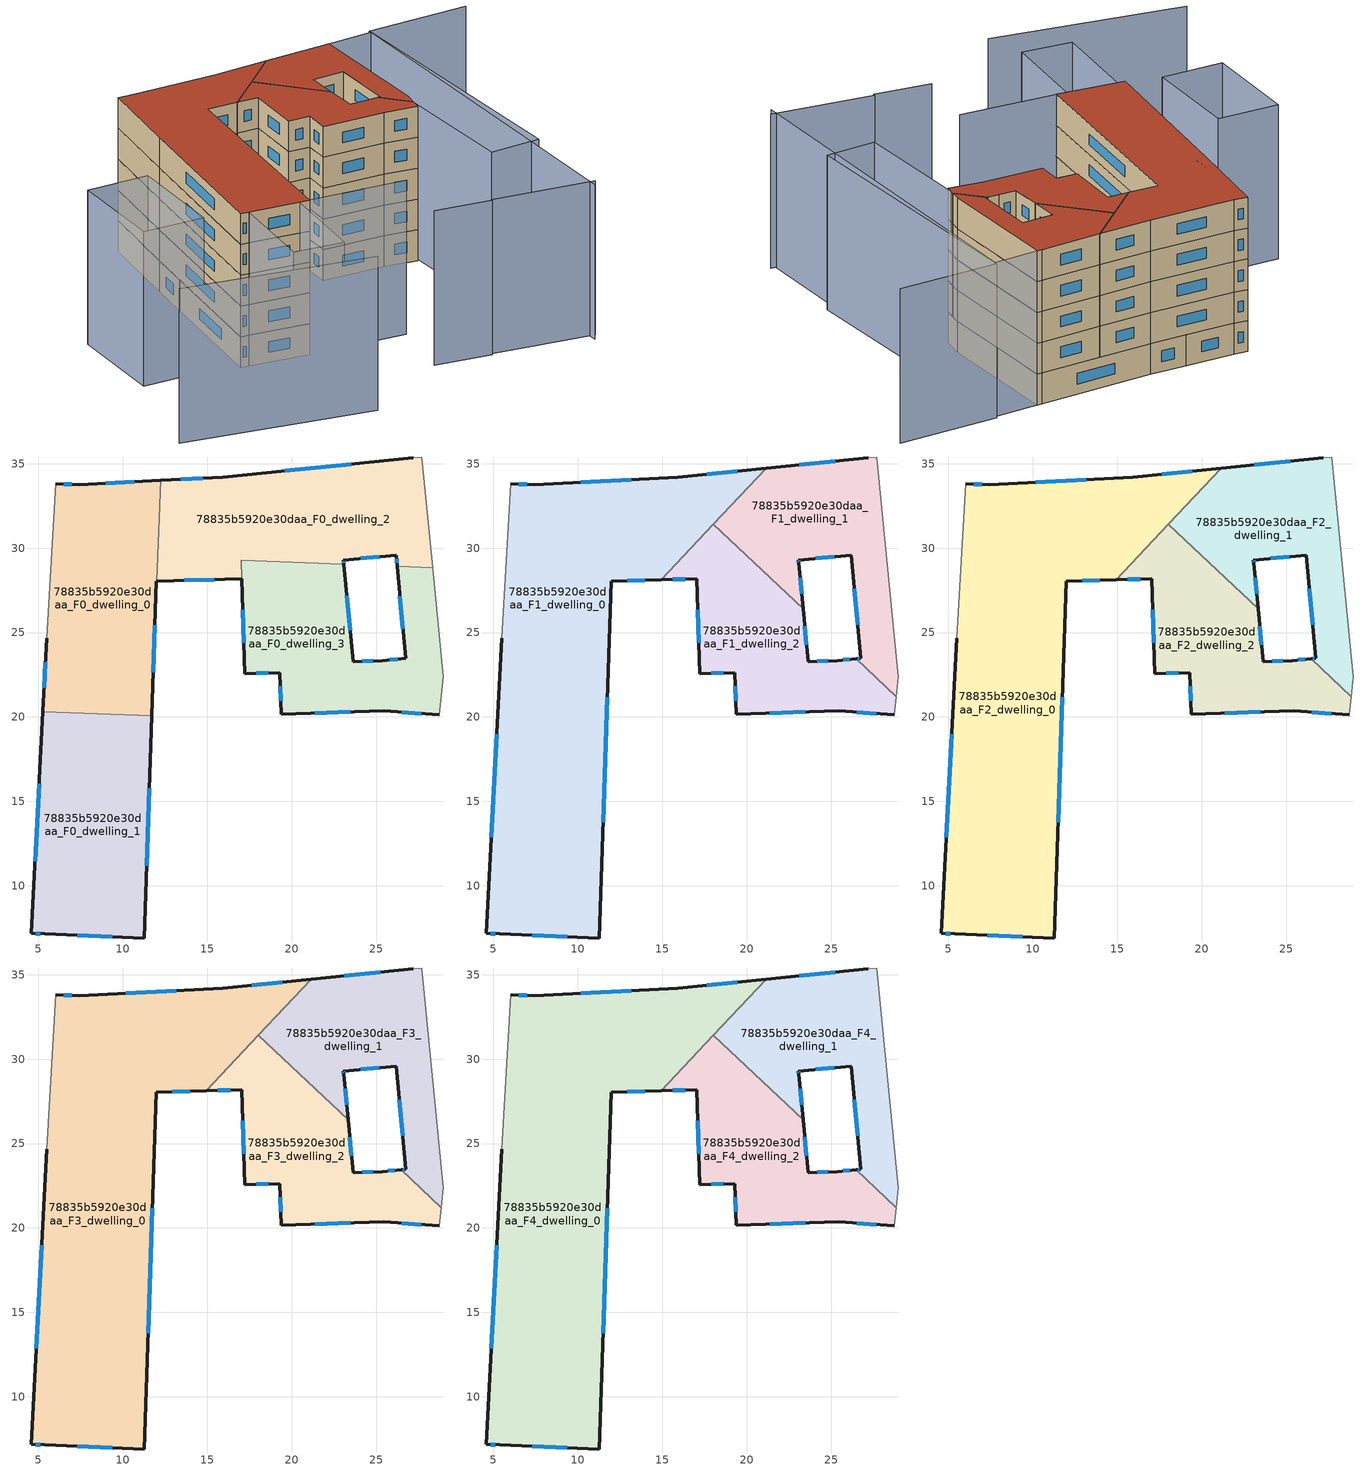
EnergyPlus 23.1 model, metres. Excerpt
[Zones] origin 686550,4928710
78835b5920e30daa_F0_dwelling_0
 floor ground (EU_floor_Construction): 12.24,34 12,28.04 11.97,28.03 11.71,20.06 5.26,20.32 5.48,24.65 6.03,33.81 7.41,33.75 z0
 wall outside (EU_wall_Construction): 12.24,34 7.41,33.75 6.03,33.81 / 11.71,20.06 11.97,28.03 12,28.04 / 5.48,24.65 5.26,20.32 z0:3
 wall adiabatic (EU_wall_Construction): 6.03,33.81 5.48,24.65 z0:3
 wall to 78835b5920e30daa_F0_dwelling_2 (EU_wall_Construction): 12,28.04 12.24,34 z0:3
 wall to 78835b5920e30daa_F0_dwelling_1 (EU_wall_Construction): 5.26,20.32 11.71,20.06 z0:3
 window (EU_Window_Construction): 6.96,33.77 6.48,33.79 / 10.67,33.92 8.98,33.84 / 11.79,22.65 11.89,25.44 / 5.41,23.25 5.33,21.73 z0.98:2.02
78835b5920e30daa_F0_dwelling_1
 floor ground (EU_floor_Construction): 11.71,20.06 11.27,6.92 5.37,7.16 4.58,7.18 5.26,20.32 z0
 wall outside (EU_wall_Construction): 5.26,20.32 4.58,7.18 5.37,7.16 11.27,6.92 11.71,20.06 z0:3
 window (EU_Window_Construction): 11.41,11.19 11.57,15.79 / 7.29,7.08 9.35,6.99 / 4.84,7.18 5.12,7.16 / 5.04,16.05 4.8,11.46 z0.98:2.02
78835b5920e30daa_F0_dwelling_2
 floor ground (EU_floor_Construction): 27.7,35.39 28.33,28.84 26.24,28.92 26.18,29.58 23.05,29.29 23.08,29.05 17.01,29.29 17.04,28.18 12,28.04 12.24,34 15.91,34.19 27.19,35.34 z0
 wall outside (EU_wall_Construction): 27.19,35.34 15.91,34.19 12.24,34 / 23.08,29.05 23.05,29.29 26.18,29.58 26.24,28.92 / 12,28.04 17.04,28.18 z0:3
 wall adiabatic (EU_wall_Construction): 28.33,28.84 27.7,35.39 27.19,35.34 z0:3
 wall to 78835b5920e30daa_F0_dwelling_3 (EU_wall_Construction): 26.24,28.92 28.33,28.84 / 17.04,28.18 17.01,29.29 23.08,29.05 z0:3
 window (EU_Window_Construction): 14.72,34.13 13.44,34.07 / 23.52,34.97 19.58,34.57 / 26.2,29.37 26.22,29.14 / 24.07,29.39 25.17,29.49 / 23.07,29.13 23.06,29.21 / 13.64,28.08 15.4,28.14 z0.98:2.02
78835b5920e30daa_F0_dwelling_3
 floor ground (EU_floor_Construction): 28.33,28.84 28.95,22.37 28.73,20.12 25.45,20.36 19.36,20.17 19.29,22.63 17.21,22.57 17.01,29.29 23.08,29.05 23.62,23.26 25.34,23.34 26.73,23.46 26.24,28.92 z0
 wall outside (EU_wall_Construction): 26.24,28.92 26.73,23.46 25.34,23.34 23.62,23.26 23.08,29.05 / 17.04,28.18 17.21,22.57 19.29,22.63 19.36,20.17 25.45,20.36 28.73,20.12 z0:3
 wall adiabatic (EU_wall_Construction): 28.73,20.12 28.95,22.37 28.33,28.84 z0:3
 window (EU_Window_Construction): 24.78,23.32 24.18,23.29 / 26.28,23.42 25.8,23.38 / 26.4,27.15 26.57,25.24 / 26.52,20.29 27.67,20.2 / 21.34,20.24 23.47,20.3 / 19.32,21.83 19.34,20.97 / 17.89,22.59 18.62,22.61 / 17.1,26.36 17.16,24.4 / 23.45,25.15 23.25,27.17 z0.98:2.02
78835b5920e30daa_F1_dwelling_0
 floor to 78835b5920e30daa_F0_dwelling_0 (EU_floor_Construction): 12.24,34 12,28.04 11.97,28.03 11.71,20.06 5.26,20.32 5.48,24.65 6.03,33.81 7.41,33.75 z3
 floor to 78835b5920e30daa_F0_dwelling_1 (EU_floor_Construction): 11.71,20.06 11.27,6.92 5.37,7.16 4.58,7.18 5.26,20.32 z3
 floor to 78835b5920e30daa_F0_dwelling_2 (EU_floor_Construction): 21.15,34.73 14.92,28.12 12,28.04 12.24,34 15.91,34.19 z3
 wall outside (EU_wall_Construction): 21.15,34.73 15.91,34.19 7.41,33.75 6.03,33.81 / 5.48,24.65 4.58,7.18 5.37,7.16 11.27,6.92 11.97,28.03 14.92,28.12 z3:6
 wall adiabatic (EU_wall_Construction): 6.03,33.81 5.48,24.65 z3:6
 wall to 78835b5920e30daa_F1_dwelling_1 (EU_wall_Construction): 18.02,31.41 21.15,34.73 z3:6
 wall to 78835b5920e30daa_F1_dwelling_2 (EU_wall_Construction): 14.92,28.12 18.02,31.4 z3:6
 window (EU_Window_Construction): 6.96,33.77 6.48,33.79 / 13.15,34.05 10.18,33.9 / 19.45,34.55 17.62,34.37 / 12.93,28.06 13.96,28.09 / 11.5,13.78 11.75,21.17 / 7.29,7.08 9.35,6.99 / 4.84,7.18 5.12,7.16 / 5.19,18.97 4.88,12.87 z3.98:5.02
78835b5920e30daa_F1_dwelling_1
 floor to 78835b5920e30daa_F0_dwelling_2 (EU_floor_Construction): 27.7,35.39 28.33,28.84 26.24,28.92 26.18,29.58 23.05,29.29 23.08,29.05 20.4,29.16 18.02,31.41 21.15,34.73 27.19,35.34 z3
 floor to 78835b5920e30daa_F0_dwelling_3 (EU_floor_Construction): 23.08,29.05 23.33,26.4 20.4,29.16 z3; 28.33,28.84 28.95,22.37 28.84,21.2 26.47,23.44 26.73,23.46 26.24,28.92 z3
 wall outside (EU_wall_Construction): 26.47,23.44 26.73,23.46 / 23.33,26.4 23.07,29.14 23.05,29.29 26.18,29.58 26.73,23.46 / 27.19,35.34 21.15,34.73 z3:6
 wall adiabatic (EU_wall_Construction): 28.84,21.2 28.95,22.37 27.7,35.39 27.19,35.34 z3:6
 wall to 78835b5920e30daa_F1_dwelling_2 (EU_wall_Construction): 26.47,23.44 28.84,21.2 / 18.02,31.41 23.33,26.4 z3:6
 window (EU_Window_Construction): 26.55,23.45 26.65,23.46 / 26.36,27.59 26.55,25.45 / 24.07,29.39 25.17,29.49 / 23.06,29.19 23.06,29.24 / 23.24,27.29 23.15,28.25 / 25.23,35.14 23.12,34.93 z3.98:5.02
78835b5920e30daa_F1_dwelling_2
 floor to 78835b5920e30daa_F0_dwelling_2 (EU_floor_Construction): 20.4,29.16 17.01,29.29 17.04,28.18 14.92,28.12 18.02,31.41 z3
 floor to 78835b5920e30daa_F0_dwelling_3 (EU_floor_Construction): 23.33,26.4 23.62,23.26 25.34,23.34 26.47,23.44 28.84,21.2 28.73,20.12 25.45,20.36 19.36,20.17 19.29,22.63 17.21,22.57 17.01,29.29 20.4,29.16 z3
 wall outside (EU_wall_Construction): 14.92,28.12 17.04,28.18 17.21,22.57 19.29,22.63 19.36,20.17 25.45,20.36 28.73,20.12 / 26.47,23.44 25.34,23.34 23.62,23.26 23.33,26.4 z3:6
 wall adiabatic (EU_wall_Construction): 28.73,20.12 28.84,21.2 z3:6
 window (EU_Window_Construction): 17.89,22.59 18.62,22.61 / 17.1,26.36 17.16,24.4 / 15.61,28.14 16.35,28.16 / 23.53,24.28 23.42,25.38 / 24.78,23.32 24.18,23.29 / 26.1,23.41 25.71,23.38 / 26.52,20.29 27.67,20.2 / 21.34,20.24 23.47,20.3 / 19.32,21.83 19.34,20.97 z3.98:5.02
78835b5920e30daa_F2_dwelling_0
 floor to 78835b5920e30daa_F1_dwelling_0 (EU_floor_Construction): 21.15,34.73 14.92,28.12 11.97,28.03 11.27,6.92 5.37,7.16 4.58,7.18 5.48,24.65 6.03,33.81 7.41,33.75 15.91,34.19 z6
 wall outside (EU_wall_Construction): 21.15,34.73 15.91,34.19 7.41,33.75 6.03,33.81 / 5.48,24.65 4.58,7.18 5.37,7.16 11.27,6.92 11.97,28.03 14.92,28.12 z6:9
 wall adiabatic (EU_wall_Construction): 6.03,33.81 5.48,24.65 z6:9
 wall to 78835b5920e30daa_F2_dwelling_1 (EU_wall_Construction): 18.02,31.41 21.15,34.73 z6:9
 wall to 78835b5920e30daa_F2_dwelling_2 (EU_wall_Construction): 14.92,28.12 18.02,31.4 z6:9
 window (EU_Window_Construction): 6.96,33.77 6.48,33.79 / 13.15,34.05 10.18,33.9 / 19.45,34.55 17.62,34.37 / 12.93,28.06 13.96,28.09 / 11.5,13.78 11.75,21.17 / 7.29,7.08 9.35,6.99 / 4.84,7.18 5.12,7.16 / 5.19,18.97 4.88,12.87 z6.98:8.02
78835b5920e30daa_F2_dwelling_1
 floor to 78835b5920e30daa_F1_dwelling_1 (EU_floor_Construction): 27.7,35.39 28.95,22.37 28.84,21.2 26.47,23.44 26.73,23.46 26.18,29.58 23.05,29.29 23.07,29.14 23.33,26.4 18.02,31.41 21.15,34.73 27.19,35.34 z6
 wall outside (EU_wall_Construction): 26.47,23.44 26.73,23.46 / 23.33,26.4 23.07,29.14 23.05,29.29 26.18,29.58 26.73,23.46 / 27.19,35.34 21.15,34.73 z6:9
 wall adiabatic (EU_wall_Construction): 28.84,21.2 28.95,22.37 27.7,35.39 27.19,35.34 z6:9
 wall to 78835b5920e30daa_F2_dwelling_2 (EU_wall_Construction): 26.47,23.44 28.84,21.2 / 18.02,31.41 23.33,26.4 z6:9
 window (EU_Window_Construction): 26.55,23.45 26.65,23.46 / 26.36,27.59 26.55,25.45 / 24.07,29.39 25.17,29.49 / 23.06,29.19 23.06,29.24 / 23.24,27.29 23.15,28.25 / 25.23,35.14 23.12,34.93 z6.98:8.02
78835b5920e30daa_F2_dwelling_2
 floor to 78835b5920e30daa_F1_dwelling_2 (EU_floor_Construction): 23.33,26.4 23.62,23.26 25.34,23.34 26.47,23.44 28.84,21.2 28.73,20.12 25.45,20.36 19.36,20.17 19.29,22.63 17.21,22.57 17.04,28.18 14.92,28.12 18.02,31.41 z6
 wall outside (EU_wall_Construction): 14.92,28.12 17.04,28.18 17.21,22.57 19.29,22.63 19.36,20.17 25.45,20.36 28.73,20.12 / 26.47,23.44 25.34,23.34 23.62,23.26 23.33,26.4 z6:9
 wall adiabatic (EU_wall_Construction): 28.73,20.12 28.84,21.2 z6:9
 window (EU_Window_Construction): 17.89,22.59 18.62,22.61 / 17.1,26.36 17.16,24.4 / 15.61,28.14 16.35,28.16 / 23.53,24.28 23.42,25.38 / 24.78,23.32 24.18,23.29 / 26.1,23.41 25.71,23.38 / 26.52,20.29 27.67,20.2 / 21.34,20.24 23.47,20.3 / 19.32,21.83 19.34,20.97 z6.98:8.02
78835b5920e30daa_F3_dwelling_0
 floor to 78835b5920e30daa_F2_dwelling_0 (EU_floor_Construction): 21.15,34.73 14.92,28.12 11.97,28.03 11.27,6.92 5.37,7.16 4.58,7.18 5.48,24.65 6.03,33.81 7.41,33.75 15.91,34.19 z9
 wall outside (EU_wall_Construction): 21.15,34.73 15.91,34.19 7.41,33.75 6.03,33.81 / 5.48,24.65 4.58,7.18 5.37,7.16 11.27,6.92 11.97,28.03 14.92,28.12 z9:12
 wall adiabatic (EU_wall_Construction): 6.03,33.81 5.48,24.65 z9:12
 wall to 78835b5920e30daa_F3_dwelling_1 (EU_wall_Construction): 18.02,31.41 21.15,34.73 z9:12
 wall to 78835b5920e30daa_F3_dwelling_2 (EU_wall_Construction): 14.92,28.12 18.02,31.4 z9:12
 window (EU_Window_Construction): 6.96,33.77 6.48,33.79 / 13.15,34.05 10.18,33.9 / 19.45,34.55 17.62,34.37 / 12.93,28.06 13.96,28.09 / 11.5,13.78 11.75,21.17 / 7.29,7.08 9.35,6.99 / 4.84,7.18 5.12,7.16 / 5.19,18.97 4.88,12.87 z9.98:11.02
78835b5920e30daa_F3_dwelling_1
 floor to 78835b5920e30daa_F2_dwelling_1 (EU_floor_Construction): 27.7,35.39 28.95,22.37 28.84,21.2 26.47,23.44 26.73,23.46 26.18,29.58 23.05,29.29 23.07,29.14 23.33,26.4 18.02,31.41 21.15,34.73 27.19,35.34 z9
 wall outside (EU_wall_Construction): 26.47,23.44 26.73,23.46 / 23.33,26.4 23.07,29.14 23.05,29.29 26.18,29.58 26.73,23.46 / 27.19,35.34 21.15,34.73 z9:12
 wall adiabatic (EU_wall_Construction): 28.84,21.2 28.95,22.37 27.7,35.39 27.19,35.34 z9:12
 wall to 78835b5920e30daa_F3_dwelling_2 (EU_wall_Construction): 26.47,23.44 28.84,21.2 / 18.02,31.41 23.33,26.4 z9:12
 window (EU_Window_Construction): 26.55,23.45 26.65,23.46 / 26.36,27.59 26.55,25.45 / 24.07,29.39 25.17,29.49 / 23.06,29.19 23.06,29.24 / 23.24,27.29 23.15,28.25 / 25.23,35.14 23.12,34.93 z9.98:11.02
78835b5920e30daa_F3_dwelling_2
 floor to 78835b5920e30daa_F2_dwelling_2 (EU_floor_Construction): 23.33,26.4 23.62,23.26 25.34,23.34 26.47,23.44 28.84,21.2 28.73,20.12 25.45,20.36 19.36,20.17 19.29,22.63 17.21,22.57 17.04,28.18 14.92,28.12 18.02,31.41 z9
 wall outside (EU_wall_Construction): 14.92,28.12 17.04,28.18 17.21,22.57 19.29,22.63 19.36,20.17 25.45,20.36 28.73,20.12 / 26.47,23.44 25.34,23.34 23.62,23.26 23.33,26.4 z9:12
 wall adiabatic (EU_wall_Construction): 28.73,20.12 28.84,21.2 z9:12
 window (EU_Window_Construction): 17.89,22.59 18.62,22.61 / 17.1,26.36 17.16,24.4 / 15.61,28.14 16.35,28.16 / 23.53,24.28 23.42,25.38 / 24.78,23.32 24.18,23.29 / 26.1,23.41 25.71,23.38 / 26.52,20.29 27.67,20.2 / 21.34,20.24 23.47,20.3 / 19.32,21.83 19.34,20.97 z9.98:11.02
78835b5920e30daa_F4_dwelling_0
 floor to 78835b5920e30daa_F3_dwelling_0 (EU_floor_Construction): 21.15,34.73 14.92,28.12 11.97,28.03 11.27,6.92 5.37,7.16 4.58,7.18 5.48,24.65 6.03,33.81 7.41,33.75 15.91,34.19 z12
 wall outside (EU_wall_Construction): 21.15,34.73 15.91,34.19 7.41,33.75 6.03,33.81 / 5.48,24.65 4.58,7.18 5.37,7.16 11.27,6.92 11.97,28.03 14.92,28.12 z12:15
 wall adiabatic (EU_wall_Construction): 6.03,33.81 5.48,24.65 z12:15
 wall to 78835b5920e30daa_F4_dwelling_1 (EU_wall_Construction): 18.02,31.41 21.15,34.73 z12:15
 wall to 78835b5920e30daa_F4_dwelling_2 (EU_wall_Construction): 14.92,28.12 18.02,31.4 z12:15
 window (EU_Window_Construction): 6.96,33.77 6.48,33.79 / 13.15,34.05 10.18,33.9 / 19.45,34.55 17.62,34.37 / 12.93,28.06 13.96,28.09 / 11.5,13.78 11.75,21.17 / 7.29,7.08 9.35,6.99 / 4.84,7.18 5.12,7.16 / 5.19,18.97 4.88,12.87 z12.98:14.02
 roof outside (EU_roof_Construction): 11.27,6.92 11.97,28.03 14.92,28.12 21.15,34.73 15.91,34.19 7.41,33.75 6.03,33.81 5.48,24.65 4.58,7.18 5.37,7.16 z15
78835b5920e30daa_F4_dwelling_1
 floor to 78835b5920e30daa_F3_dwelling_1 (EU_floor_Construction): 27.7,35.39 28.95,22.37 28.84,21.2 26.47,23.44 26.73,23.46 26.18,29.58 23.05,29.29 23.07,29.14 23.33,26.4 18.02,31.41 21.15,34.73 27.19,35.34 z12
 wall outside (EU_wall_Construction): 26.47,23.44 26.73,23.46 / 23.33,26.4 23.07,29.14 23.05,29.29 26.18,29.58 26.73,23.46 / 27.19,35.34 21.15,34.73 z12:15
 wall adiabatic (EU_wall_Construction): 28.84,21.2 28.95,22.37 27.7,35.39 27.19,35.34 z12:15
 wall to 78835b5920e30daa_F4_dwelling_2 (EU_wall_Construction): 26.47,23.44 28.84,21.2 / 18.02,31.41 23.33,26.4 z12:15
 window (EU_Window_Construction): 26.55,23.45 26.65,23.46 / 26.36,27.59 26.55,25.45 / 24.07,29.39 25.17,29.49 / 23.06,29.19 23.06,29.24 / 23.24,27.29 23.15,28.25 / 25.23,35.14 23.12,34.93 z12.98:14.02
 roof outside (EU_roof_Construction): 28.84,21.2 28.95,22.37 27.7,35.39 27.19,35.34 21.15,34.73 18.02,31.41 23.33,26.4 23.07,29.14 23.05,29.29 26.18,29.58 26.73,23.46 26.47,23.44 z15
78835b5920e30daa_F4_dwelling_2
 floor to 78835b5920e30daa_F3_dwelling_2 (EU_floor_Construction): 23.33,26.4 23.62,23.26 25.34,23.34 26.47,23.44 28.84,21.2 28.73,20.12 25.45,20.36 19.36,20.17 19.29,22.63 17.21,22.57 17.04,28.18 14.92,28.12 18.02,31.41 z12
 wall outside (EU_wall_Construction): 14.92,28.12 17.04,28.18 17.21,22.57 19.29,22.63 19.36,20.17 25.45,20.36 28.73,20.12 / 26.47,23.44 25.34,23.34 23.62,23.26 23.33,26.4 z12:15
 wall adiabatic (EU_wall_Construction): 28.73,20.12 28.84,21.2 z12:15
 window (EU_Window_Construction): 17.89,22.59 18.62,22.61 / 17.1,26.36 17.16,24.4 / 15.61,28.14 16.35,28.16 / 23.53,24.28 23.42,25.38 / 24.78,23.32 24.18,23.29 / 26.1,23.41 25.71,23.38 / 26.52,20.29 27.67,20.2 / 21.34,20.24 23.47,20.3 / 19.32,21.83 19.34,20.97 z12.98:14.02
 roof outside (EU_roof_Construction): 28.73,20.12 28.84,21.2 26.47,23.44 25.34,23.34 23.62,23.26 23.33,26.4 18.02,31.41 14.92,28.12 17.04,28.18 17.21,22.57 19.29,22.63 19.36,20.17 25.45,20.36 z15
shading: -7.41,-4.39 11.29,-6.25 / 25.59,-0.22 35.59,-0.86 / 20.07,-0.06 25.59,-0.41 / 10.01,6.97 20.77,6.82 / 35.14,-1.64 32.1,36.18 / 32.1,36.18 42.09,36.98 / 6.03,33.81 6.62,24.73 / 1.27,7.93 -4.8,7.69 / -4.8,7.69 -5.19,17.74 / -5.19,17.74 0.88,17.98 / 0.88,17.98 1.27,7.93 / 5.05,-2.16 5.37,7.16 / 5.37,7.16 10.28,6.99 / 10.28,6.99 9.96,-2.32 / 9.96,-2.32 5.05,-2.16 / 32.16,35.88 35.1,9.12 / 35.1,9.12 30.18,8.58 / 30.18,8.58 27.23,35.34 / 27.23,35.34 32.16,35.88 z0:15
[Building]
EU S2 Campaign: North Axis=0; Terrain=City; Solar Distribution=FullExterior
[Site:Location]
Bologna: Latitude=44.5; Longitude=11.25; Time Zone=1; Elevation=37
[SizingPeriod:WeatherFileDays]
AnnualSizingPeriod: Begin Month=1; Begin Day of Month=1; End Month=12; End Day of Month=31; Day of Week for Start Day=Monday; Use Weather File Daylight Saving Period=No; Use Weather File Rain and Snow Indicators=No
[MATERIAL]
EU_InternalMass_Material: Roughness=MediumRough; Thickness=0.1; Conductivity=1; Density=1800; Specific Heat=900; Thermal Absorptance=0.9; Solar Absorptance=0.7; Visible Absorptance=0.7
[MATERIAL:NOMASS] Roughness=MediumRough; Thermal Absorptance=0.9; Solar Absorptance=0.7; Visible Absorptance=0.7
Name | Thermal Resistance
EU_wall_NoMass | 0.905828
EU_roof_NoMass | 0.37593
EU_floor_NoMass | 0.67114
[WINDOWMATERIAL:SIMPLEGLAZINGSYSTEM]
EU_Window_SimpleGlazing: UFactor=4.52486; Solar Heat Gain Coefficient=0.85; Visible Transmittance=0.85
[CONSTRUCTION]
EU_wall_Construction: EU_wall_NoMass
EU_roof_Construction: EU_roof_NoMass
EU_floor_Construction: EU_floor_NoMass
EU_InternalMass_Construction: EU_InternalMass_Material
EU_Window_Construction: EU_Window_SimpleGlazing
[ZONE] Type=1; Multiplier=1; Ceiling Height=autocalculate; Floor Area=autocalculate; Part of Total Floor Area=Yes
Name | Volume
78835b5920e30daa_F0_dwelling_0 | 259.452
78835b5920e30daa_F1_dwelling_0 | 625.085
78835b5920e30daa_F2_dwelling_0; 78835b5920e30daa_F3_dwelling_0; 78835b5920e30daa_F4_dwelling_0 | 625.094
78835b5920e30daa_F0_dwelling_1 | 259.433
78835b5920e30daa_F1_dwelling_1 | 203.065
78835b5920e30daa_F2_dwelling_1; 78835b5920e30daa_F3_dwelling_1; 78835b5920e30daa_F4_dwelling_1 | 203.075
78835b5920e30daa_F0_dwelling_2 | 275.429
78835b5920e30daa_F1_dwelling_2 | 203.09
78835b5920e30daa_F2_dwelling_2; 78835b5920e30daa_F3_dwelling_2; 78835b5920e30daa_F4_dwelling_2 | 203.084
78835b5920e30daa_F0_dwelling_3 | 236.947
[INTERNALMASS] Construction=EU_InternalMass_Construction
Name | Zone or ZoneList | Surface Area
78835b5920e30daa_F0_dwelling_0_EU_InternalMass | 78835b5920e30daa_F0_dwelling_0 | 86.4829
78835b5920e30daa_F0_dwelling_1_EU_InternalMass | 78835b5920e30daa_F0_dwelling_1 | 86.4769
78835b5920e30daa_F0_dwelling_2_EU_InternalMass | 78835b5920e30daa_F0_dwelling_2 | 91.8095
78835b5920e30daa_F0_dwelling_3_EU_InternalMass | 78835b5920e30daa_F0_dwelling_3 | 78.9818
78835b5920e30daa_F1_dwelling_0_EU_InternalMass | 78835b5920e30daa_F1_dwelling_0 | 208.367
78835b5920e30daa_F1_dwelling_1_EU_InternalMass | 78835b5920e30daa_F1_dwelling_1 | 67.6889
78835b5920e30daa_F1_dwelling_2_EU_InternalMass | 78835b5920e30daa_F1_dwelling_2 | 67.6932
78835b5920e30daa_F2_dwelling_0_EU_InternalMass | 78835b5920e30daa_F2_dwelling_0 | 208.367
78835b5920e30daa_F2_dwelling_1_EU_InternalMass | 78835b5920e30daa_F2_dwelling_1 | 67.6889
78835b5920e30daa_F2_dwelling_2_EU_InternalMass | 78835b5920e30daa_F2_dwelling_2 | 67.6932
78835b5920e30daa_F3_dwelling_0_EU_InternalMass | 78835b5920e30daa_F3_dwelling_0 | 208.367
78835b5920e30daa_F3_dwelling_1_EU_InternalMass | 78835b5920e30daa_F3_dwelling_1 | 67.6889
78835b5920e30daa_F3_dwelling_2_EU_InternalMass | 78835b5920e30daa_F3_dwelling_2 | 67.6932
78835b5920e30daa_F4_dwelling_0_EU_InternalMass | 78835b5920e30daa_F4_dwelling_0 | 208.367
78835b5920e30daa_F4_dwelling_1_EU_InternalMass | 78835b5920e30daa_F4_dwelling_1 | 67.6889
78835b5920e30daa_F4_dwelling_2_EU_InternalMass | 78835b5920e30daa_F4_dwelling_2 | 67.6932
[OTHEREQUIPMENT] Fuel Type=Electricity; Design Level Calculation Method=Watts/Area; Power per Zone Floor Area=1; Fraction Latent=0; Fraction Radiant=0; Fraction Lost=0; Carbon Dioxide Generation Rate=0; EndUse Subcategory=EU_Step8_InternalGains
Name | Zone or ZoneList or Space or SpaceList | Schedule
EU_Step8_InternalGain_78835b5920e30daa_F0_dwelling_0_f000 | 78835b5920e30daa_F0_dwelling_0 | EU_Step8_GainSchedule_78835b5920e30daa_F0_dwelling_0_f000
EU_Step8_InternalGain_78835b5920e30daa_F0_dwelling_1_f000 | 78835b5920e30daa_F0_dwelling_1 | EU_Step8_GainSchedule_78835b5920e30daa_F0_dwelling_1_f000
EU_Step8_InternalGain_78835b5920e30daa_F0_dwelling_2_f000 | 78835b5920e30daa_F0_dwelling_2 | EU_Step8_GainSchedule_78835b5920e30daa_F0_dwelling_2_f000
EU_Step8_InternalGain_78835b5920e30daa_F0_dwelling_3_f000 | 78835b5920e30daa_F0_dwelling_3 | EU_Step8_GainSchedule_78835b5920e30daa_F0_dwelling_3_f000
EU_Step8_InternalGain_78835b5920e30daa_F1_dwelling_0_f000 | 78835b5920e30daa_F1_dwelling_0 | EU_Step8_GainSchedule_78835b5920e30daa_F1_dwelling_0_f000
EU_Step8_InternalGain_78835b5920e30daa_F1_dwelling_1_f000 | 78835b5920e30daa_F1_dwelling_1 | EU_Step8_GainSchedule_78835b5920e30daa_F1_dwelling_1_f000
EU_Step8_InternalGain_78835b5920e30daa_F1_dwelling_2_f000 | 78835b5920e30daa_F1_dwelling_2 | EU_Step8_GainSchedule_78835b5920e30daa_F1_dwelling_2_f000
EU_Step8_InternalGain_78835b5920e30daa_F2_dwelling_0_f000 | 78835b5920e30daa_F2_dwelling_0 | EU_Step8_GainSchedule_78835b5920e30daa_F2_dwelling_0_f000
EU_Step8_InternalGain_78835b5920e30daa_F2_dwelling_1_f000 | 78835b5920e30daa_F2_dwelling_1 | EU_Step8_GainSchedule_78835b5920e30daa_F2_dwelling_1_f000
EU_Step8_InternalGain_78835b5920e30daa_F2_dwelling_2_f000 | 78835b5920e30daa_F2_dwelling_2 | EU_Step8_GainSchedule_78835b5920e30daa_F2_dwelling_2_f000
EU_Step8_InternalGain_78835b5920e30daa_F3_dwelling_0_f000 | 78835b5920e30daa_F3_dwelling_0 | EU_Step8_GainSchedule_78835b5920e30daa_F3_dwelling_0_f000
EU_Step8_InternalGain_78835b5920e30daa_F3_dwelling_1_f000 | 78835b5920e30daa_F3_dwelling_1 | EU_Step8_GainSchedule_78835b5920e30daa_F3_dwelling_1_f000
EU_Step8_InternalGain_78835b5920e30daa_F3_dwelling_2_f000 | 78835b5920e30daa_F3_dwelling_2 | EU_Step8_GainSchedule_78835b5920e30daa_F3_dwelling_2_f000
EU_Step8_InternalGain_78835b5920e30daa_F4_dwelling_0_f000 | 78835b5920e30daa_F4_dwelling_0 | EU_Step8_GainSchedule_78835b5920e30daa_F4_dwelling_0_f000
EU_Step8_InternalGain_78835b5920e30daa_F4_dwelling_1_f000 | 78835b5920e30daa_F4_dwelling_1 | EU_Step8_GainSchedule_78835b5920e30daa_F4_dwelling_1_f000
EU_Step8_InternalGain_78835b5920e30daa_F4_dwelling_2_f000 | 78835b5920e30daa_F4_dwelling_2 | EU_Step8_GainSchedule_78835b5920e30daa_F4_dwelling_2_f000
[ZONEVENTILATION:DESIGNFLOWRATE] Schedule=EU_AlwaysOn; Design Flow Rate Calculation Method=AirChanges/Hour; Air Changes per Hour=0.73129; Ventilation Type=Natural; Fan Pressure Rise=0; Fan Total Efficiency=1; Constant Term Coefficient=1; Temperature Term Coefficient=0; Velocity Term Coefficient=0; Velocity Squared Term Coefficient=0; Minimum Indoor Temperature=-100; Maximum Indoor Temperature=100; Delta Temperature=-100; Minimum Outdoor Temperature=-100; Maximum Outdoor Temperature=100; Maximum Wind Speed=40
Name | Zone or ZoneList or Space or SpaceList
EU_ConstantAir_78835b5920e30daa_F0_dwelling_0 | 78835b5920e30daa_F0_dwelling_0
EU_ConstantAir_78835b5920e30daa_F0_dwelling_1 | 78835b5920e30daa_F0_dwelling_1
EU_ConstantAir_78835b5920e30daa_F0_dwelling_2 | 78835b5920e30daa_F0_dwelling_2
EU_ConstantAir_78835b5920e30daa_F0_dwelling_3 | 78835b5920e30daa_F0_dwelling_3
EU_ConstantAir_78835b5920e30daa_F1_dwelling_0 | 78835b5920e30daa_F1_dwelling_0
EU_ConstantAir_78835b5920e30daa_F1_dwelling_1 | 78835b5920e30daa_F1_dwelling_1
EU_ConstantAir_78835b5920e30daa_F1_dwelling_2 | 78835b5920e30daa_F1_dwelling_2
EU_ConstantAir_78835b5920e30daa_F2_dwelling_0 | 78835b5920e30daa_F2_dwelling_0
EU_ConstantAir_78835b5920e30daa_F2_dwelling_1 | 78835b5920e30daa_F2_dwelling_1
EU_ConstantAir_78835b5920e30daa_F2_dwelling_2 | 78835b5920e30daa_F2_dwelling_2
EU_ConstantAir_78835b5920e30daa_F3_dwelling_0 | 78835b5920e30daa_F3_dwelling_0
EU_ConstantAir_78835b5920e30daa_F3_dwelling_1 | 78835b5920e30daa_F3_dwelling_1
EU_ConstantAir_78835b5920e30daa_F3_dwelling_2 | 78835b5920e30daa_F3_dwelling_2
EU_ConstantAir_78835b5920e30daa_F4_dwelling_0 | 78835b5920e30daa_F4_dwelling_0
EU_ConstantAir_78835b5920e30daa_F4_dwelling_1 | 78835b5920e30daa_F4_dwelling_1
EU_ConstantAir_78835b5920e30daa_F4_dwelling_2 | 78835b5920e30daa_F4_dwelling_2
[HVACTEMPLATE:THERMOSTAT] Constant Heating Setpoint=20; Constant Cooling Setpoint=50
EU_HeatOnly_78835b5920e30daa_F0_dwelling_0; EU_HeatOnly_78835b5920e30daa_F0_dwelling_1; EU_HeatOnly_78835b5920e30daa_F0_dwelling_2; EU_HeatOnly_78835b5920e30daa_F0_dwelling_3; EU_HeatOnly_78835b5920e30daa_F1_dwelling_0; EU_HeatOnly_78835b5920e30daa_F1_dwelling_1; EU_HeatOnly_78835b5920e30daa_F1_dwelling_2; EU_HeatOnly_78835b5920e30daa_F2_dwelling_0; EU_HeatOnly_78835b5920e30daa_F2_dwelling_1; EU_HeatOnly_78835b5920e30daa_F2_dwelling_2; EU_HeatOnly_78835b5920e30daa_F3_dwelling_0; EU_HeatOnly_78835b5920e30daa_F3_dwelling_1; EU_HeatOnly_78835b5920e30daa_F3_dwelling_2; EU_HeatOnly_78835b5920e30daa_F4_dwelling_0; EU_HeatOnly_78835b5920e30daa_F4_dwelling_1; EU_HeatOnly_78835b5920e30daa_F4_dwelling_2
[HVACTEMPLATE:ZONE:IDEALLOADSAIRSYSTEM] System Availability Schedule=EU_AlwaysOn; Maximum Heating Supply Air Temperature=50; Minimum Cooling Supply Air Temperature=13; Maximum Heating Supply Air Humidity Ratio=0.0156; Minimum Cooling Supply Air Humidity Ratio=0.0077; Heating Limit=NoLimit; Cooling Limit=NoLimit; Heating Availability Schedule=EU_AlwaysOn; Cooling Availability Schedule=EU_CoolingOff; Dehumidification Control Type=ConstantSensibleHeatRatio; Cooling Sensible Heat Ratio=0.7; Dehumidification Setpoint=60; Humidification Control Type=None; Humidification Setpoint=30; Outdoor Air Method=None; Outdoor Air Flow Rate per Person=0.00944; Outdoor Air Flow Rate per Zone Floor Area=0; Outdoor Air Flow Rate per Zone=0; Demand Controlled Ventilation Type=None; Outdoor Air Economizer Type=NoEconomizer; Heat Recovery Type=None; Sensible Heat Recovery Effectiveness=0.7; Latent Heat Recovery Effectiveness=0.65
Name | Template Thermostat
78835b5920e30daa_F0_dwelling_0 | EU_HeatOnly_78835b5920e30daa_F0_dwelling_0
78835b5920e30daa_F0_dwelling_1 | EU_HeatOnly_78835b5920e30daa_F0_dwelling_1
78835b5920e30daa_F0_dwelling_2 | EU_HeatOnly_78835b5920e30daa_F0_dwelling_2
78835b5920e30daa_F0_dwelling_3 | EU_HeatOnly_78835b5920e30daa_F0_dwelling_3
78835b5920e30daa_F1_dwelling_0 | EU_HeatOnly_78835b5920e30daa_F1_dwelling_0
78835b5920e30daa_F1_dwelling_1 | EU_HeatOnly_78835b5920e30daa_F1_dwelling_1
78835b5920e30daa_F1_dwelling_2 | EU_HeatOnly_78835b5920e30daa_F1_dwelling_2
78835b5920e30daa_F2_dwelling_0 | EU_HeatOnly_78835b5920e30daa_F2_dwelling_0
78835b5920e30daa_F2_dwelling_1 | EU_HeatOnly_78835b5920e30daa_F2_dwelling_1
78835b5920e30daa_F2_dwelling_2 | EU_HeatOnly_78835b5920e30daa_F2_dwelling_2
78835b5920e30daa_F3_dwelling_0 | EU_HeatOnly_78835b5920e30daa_F3_dwelling_0
78835b5920e30daa_F3_dwelling_1 | EU_HeatOnly_78835b5920e30daa_F3_dwelling_1
78835b5920e30daa_F3_dwelling_2 | EU_HeatOnly_78835b5920e30daa_F3_dwelling_2
78835b5920e30daa_F4_dwelling_0 | EU_HeatOnly_78835b5920e30daa_F4_dwelling_0
78835b5920e30daa_F4_dwelling_1 | EU_HeatOnly_78835b5920e30daa_F4_dwelling_1
78835b5920e30daa_F4_dwelling_2 | EU_HeatOnly_78835b5920e30daa_F4_dwelling_2
[SIZING:ZONE] Zone Cooling Design Supply Air Temperature Input Method=SupplyAirTemperature; Zone Cooling Design Supply Air Temperature=13; Zone Heating Design Supply Air Temperature Input Method=SupplyAirTemperature; Zone Heating Design Supply Air Temperature=50; Zone Cooling Design Supply Air Humidity Ratio=0.008; Zone Heating Design Supply Air Humidity Ratio=0.008; Cooling Design Air Flow Method=DesignDay; Cooling Design Air Flow Rate=0; Cooling Minimum Air Flow per Zone Floor Area=0.000762; Cooling Minimum Air Flow=0; Cooling Minimum Air Flow Fraction=0.2; Heating Design Air Flow Method=DesignDay; Heating Design Air Flow Rate=0; Heating Maximum Air Flow per Zone Floor Area=0.002032; Heating Maximum Air Flow=0.141576; Heating Maximum Air Flow Fraction=0.3; Account for Dedicated Outdoor Air System=No; Dedicated Outdoor Air System Control Strategy=NeutralSupplyAir; Dedicated Outdoor Air Low Setpoint Temperature for Design=autosize; Dedicated Outdoor Air High Setpoint Temperature for Design=autosize; Zone Load Sizing Method=Sensible Load Only No Latent Load; Zone Latent Cooling Design Supply Air Humidity Ratio Input Method=HumidityRatioDifference; Zone Cooling Design Supply Air Humidity Ratio Difference=0.005; Zone Latent Heating Design Supply Air Humidity Ratio Input Method=HumidityRatioDifference; Zone Humidification Design Supply Air Humidity Ratio Difference=0.005
78835b5920e30daa_F0_dwelling_0; 78835b5920e30daa_F0_dwelling_1; 78835b5920e30daa_F0_dwelling_2; 78835b5920e30daa_F0_dwelling_3; 78835b5920e30daa_F1_dwelling_0; 78835b5920e30daa_F1_dwelling_1; 78835b5920e30daa_F1_dwelling_2; 78835b5920e30daa_F2_dwelling_0; 78835b5920e30daa_F2_dwelling_1; 78835b5920e30daa_F2_dwelling_2; 78835b5920e30daa_F3_dwelling_0; 78835b5920e30daa_F3_dwelling_1; 78835b5920e30daa_F3_dwelling_2; 78835b5920e30daa_F4_dwelling_0; 78835b5920e30daa_F4_dwelling_1; 78835b5920e30daa_F4_dwelling_2
[SCHEDULE:CONSTANT]
Name | Hourly Value
EU_AlwaysOn | 1
EU_CoolingOff | 0
[SCHEDULE:FILE] Column Number=1; Rows to Skip at Top=0; Number of Hours of Data=8760; Column Separator=Comma; Interpolate to Timestep=No; Minutes per Item=60; Adjust Schedule for Daylight Savings=Yes
Name | File
EU_Step8_GainSchedule_78835b5920e30daa_F0_dwelling_0_f000 | ../../schedules/78835b5920e30daa/78835b5920e30daa_F0_dwelling_0_f000_gain.csv
EU_Step8_GainSchedule_78835b5920e30daa_F0_dwelling_1_f000 | ../../schedules/78835b5920e30daa/78835b5920e30daa_F0_dwelling_1_f000_gain.csv
EU_Step8_GainSchedule_78835b5920e30daa_F0_dwelling_2_f000 | ../../schedules/78835b5920e30daa/78835b5920e30daa_F0_dwelling_2_f000_gain.csv
EU_Step8_GainSchedule_78835b5920e30daa_F0_dwelling_3_f000 | ../../schedules/78835b5920e30daa/78835b5920e30daa_F0_dwelling_3_f000_gain.csv
EU_Step8_GainSchedule_78835b5920e30daa_F1_dwelling_0_f000 | ../../schedules/78835b5920e30daa/78835b5920e30daa_F1_dwelling_0_f000_gain.csv
EU_Step8_GainSchedule_78835b5920e30daa_F1_dwelling_1_f000 | ../../schedules/78835b5920e30daa/78835b5920e30daa_F1_dwelling_1_f000_gain.csv
EU_Step8_GainSchedule_78835b5920e30daa_F1_dwelling_2_f000 | ../../schedules/78835b5920e30daa/78835b5920e30daa_F1_dwelling_2_f000_gain.csv
EU_Step8_GainSchedule_78835b5920e30daa_F2_dwelling_0_f000 | ../../schedules/78835b5920e30daa/78835b5920e30daa_F2_dwelling_0_f000_gain.csv
EU_Step8_GainSchedule_78835b5920e30daa_F2_dwelling_1_f000 | ../../schedules/78835b5920e30daa/78835b5920e30daa_F2_dwelling_1_f000_gain.csv
EU_Step8_GainSchedule_78835b5920e30daa_F2_dwelling_2_f000 | ../../schedules/78835b5920e30daa/78835b5920e30daa_F2_dwelling_2_f000_gain.csv
EU_Step8_GainSchedule_78835b5920e30daa_F3_dwelling_0_f000 | ../../schedules/78835b5920e30daa/78835b5920e30daa_F3_dwelling_0_f000_gain.csv
EU_Step8_GainSchedule_78835b5920e30daa_F3_dwelling_1_f000 | ../../schedules/78835b5920e30daa/78835b5920e30daa_F3_dwelling_1_f000_gain.csv
EU_Step8_GainSchedule_78835b5920e30daa_F3_dwelling_2_f000 | ../../schedules/78835b5920e30daa/78835b5920e30daa_F3_dwelling_2_f000_gain.csv
EU_Step8_GainSchedule_78835b5920e30daa_F4_dwelling_0_f000 | ../../schedules/78835b5920e30daa/78835b5920e30daa_F4_dwelling_0_f000_gain.csv
EU_Step8_GainSchedule_78835b5920e30daa_F4_dwelling_1_f000 | ../../schedules/78835b5920e30daa/78835b5920e30daa_F4_dwelling_1_f000_gain.csv
EU_Step8_GainSchedule_78835b5920e30daa_F4_dwelling_2_f000 | ../../schedules/78835b5920e30daa/78835b5920e30daa_F4_dwelling_2_f000_gain.csv
